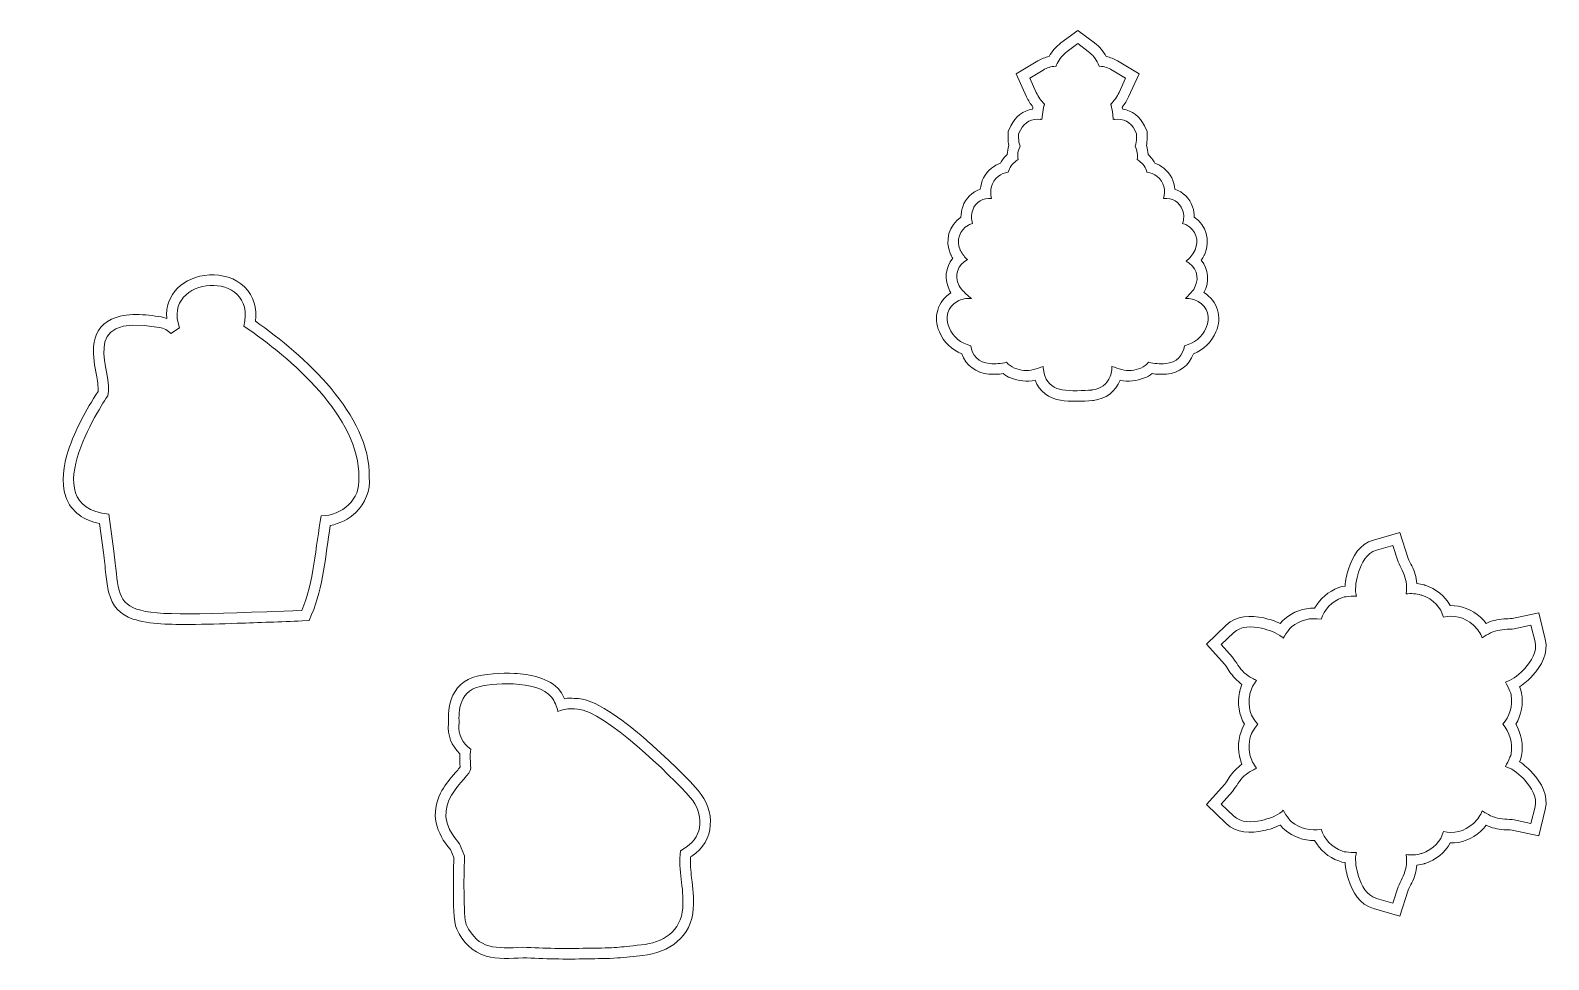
# Model space of a CAD drawing. Header units: millimetres. Extents: x -1956 to 3160, y -604 to 586.
# Drawn here: x 1460.9 to 1892.4, y -78.3 to 185.9 of the extents above; entities that cross this region are included whole.
import ezdxf

# ---------------------------------------------------------------- set-up
doc = ezdxf.new("R2010")
doc.units = ezdxf.units.MM
doc.header["$MEASUREMENT"] = 0
doc.layers.add('Katman 1', color=7, linetype='Continuous')

msp = doc.modelspace()

# ---------------------------------------------------------------- linework, layer by layer
at = {"layer": 'Katman 1', "color": 22, "lineweight": 20}
for points, knots in [([(1770.6289, 86.4741), (1770.6255, 86.4652), (1770.6221, 86.4564), (1770.6187, 86.4476), (1769.4403, 83.1774), (1766.4965, 81.0951), (1763.0947, 80.6652), (1763.0947, 80.6652), (1762.9204, 80.6431), (1762.9204, 80.6431), (1762.9204, 80.6431), (1762.7453, 80.6288), (1762.7453, 80.6288), (1760.1253, 80.4136), (1756.2917, 80.2576), (1753.7246, 80.7087), (1750.4454, 81.2235), (1747.6479, 83.2837), (1746.5078, 86.4476), (1746.5045, 86.4564), (1746.5011, 86.4652), (1746.4977, 86.4741), (1744.1315, 85.8737), (1741.8002, 86.1935), (1739.5285, 87.0832), (1738.753, 87.387), (1738.0418, 87.7896), (1737.4026, 88.2887), (1736.0508, 88.1092), (1734.6808, 88.0686), (1733.32, 88.1632), (1729.7658, 88.4105), (1726.778, 90.6712), (1725.6688, 93.9041), (1722.7668, 95.0549), (1720.4916, 97.1838), (1719.2571, 100.195), (1717.3816, 104.2371), (1718.771, 108.9342), (1722.5608, 111.2613), (1722.5608, 111.2613), (1722.28, 111.7754), (1722.28, 111.7754), (1720.5433, 114.9551), (1720.9837, 118.5402), (1723.0642, 121.0978), (1722.8992, 121.3698), (1722.7441, 121.6498), (1722.5985, 121.938), (1722.5985, 121.938), (1722.512, 122.1093), (1722.512, 122.1093), (1722.512, 122.1093), (1722.4338, 122.2845), (1722.4338, 122.2845), (1720.7374, 126.0892), (1721.979, 130.48), (1725.4005, 132.7351), (1725.385, 133.7384), (1725.5493, 134.7423), (1725.9032, 135.7246), (1726.736, 138.2164), (1728.5993, 139.9354), (1730.895, 140.6832), (1731.0819, 142.9734), (1732.1234, 145.1054), (1734.0415, 146.6599), (1734.8271, 147.3237), (1735.6918, 147.7988), (1736.624, 148.1133), (1737.1036, 149.0409), (1737.7543, 149.8713), (1738.5422, 150.5671), (1738.576, 151.435), (1738.7398, 152.2932), (1739.0309, 153.1141), (1738.8704, 153.8214), (1738.7882, 154.5442), (1738.7864, 155.276), (1738.7864, 155.276), (1738.7819, 157.1121), (1738.7819, 157.1121), (1738.7819, 157.1121), (1739.5785, 158.7664), (1739.5785, 158.7664), (1740.8592, 161.426), (1743.0732, 163.0415), (1745.7381, 163.4835), (1745.7743, 163.6813), (1745.814, 163.8784), (1745.8565, 164.075), (1745.1484, 164.9711), (1744.5383, 165.9382), (1744.0601, 166.9874), (1744.0601, 166.9874), (1741.0886, 173.5079), (1741.0886, 173.5079), (1741.0886, 173.5079), (1747.2438, 177.1768), (1747.2438, 177.1768), (1748.2544, 177.7791), (1749.3142, 178.1804), (1750.4286, 178.4341), (1751.2831, 179.9413), (1752.3915, 181.2341), (1753.7983, 182.2868), (1753.7983, 182.2868), (1758.5914, 185.8734), (1758.5914, 185.8734), (1758.5914, 185.8734), (1763.3844, 182.2869), (1763.3844, 182.2869), (1764.7903, 181.2348), (1765.8804, 179.9394), (1766.7179, 178.4296), (1767.825, 178.1757), (1768.8783, 177.7755), (1769.8828, 177.1768), (1769.8828, 177.1768), (1776.038, 173.5079), (1776.038, 173.5079), (1776.038, 173.5079), (1773.0665, 166.9874), (1773.0665, 166.9874), (1772.5883, 165.9382), (1771.9782, 164.9711), (1771.2701, 164.075), (1771.3126, 163.8784), (1771.3523, 163.6813), (1771.3885, 163.4835), (1774.0534, 163.0415), (1776.2674, 161.426), (1777.5481, 158.7664), (1777.5481, 158.7664), (1778.3447, 157.1121), (1778.3447, 157.1121), (1778.3447, 157.1121), (1778.3402, 155.276), (1778.3402, 155.276), (1778.3384, 154.5442), (1778.2562, 153.8214), (1778.0957, 153.1141), (1778.3868, 152.2932), (1778.5506, 151.435), (1778.5844, 150.5671), (1779.3723, 149.8713), (1780.023, 149.0409), (1780.5026, 148.1133), (1781.4348, 147.7988), (1782.2995, 147.3237), (1783.0851, 146.6599), (1785.0032, 145.1054), (1786.0447, 142.9734), (1786.2316, 140.6832), (1788.5273, 139.9354), (1790.3906, 138.2164), (1791.2234, 135.7247), (1791.5773, 134.7423), (1791.7416, 133.7385), (1791.7261, 132.7351), (1795.1476, 130.4801), (1796.3892, 126.0892), (1794.6928, 122.2845), (1794.6928, 122.2845), (1794.6146, 122.1093), (1794.6146, 122.1093), (1794.6146, 122.1093), (1794.5281, 121.938), (1794.5281, 121.938), (1794.2802, 121.4472), (1794.0065, 120.9837), (1793.7058, 120.5446), (1795.7347, 118.0069), (1796.1699, 114.4711), (1794.4703, 111.3192), (1798.3321, 109.0127), (1799.7607, 104.2708), (1797.8695, 100.195), (1796.635, 97.1838), (1794.3598, 95.0549), (1791.4578, 93.9041), (1790.3486, 90.6712), (1787.3608, 88.4105), (1783.8066, 88.1632), (1782.4458, 88.0686), (1781.0758, 88.1092), (1779.724, 88.2887), (1779.0848, 87.7896), (1778.3736, 87.387), (1777.5981, 87.0832), (1775.3264, 86.1935), (1772.9951, 85.8737), (1770.6289, 86.4741)], [0, 0, 0, 0, 0.015625, 0.015625, 0.015625, 0.03125, 0.03125, 0.03125, 0.046875, 0.046875, 0.046875, 0.0625, 0.0625, 0.0625, 0.078125, 0.078125, 0.078125, 0.09375, 0.09375, 0.09375, 0.109375, 0.109375, 0.109375, 0.125, 0.125, 0.125, 0.140625, 0.140625, 0.140625, 0.15625, 0.15625, 0.15625, 0.171875, 0.171875, 0.171875, 0.1875, 0.1875, 0.1875, 0.203125, 0.203125, 0.203125, 0.21875, 0.21875, 0.21875, 0.234375, 0.234375, 0.234375, 0.25, 0.25, 0.25, 0.265625, 0.265625, 0.265625, 0.28125, 0.28125, 0.28125, 0.296875, 0.296875, 0.296875, 0.3125, 0.3125, 0.3125, 0.328125, 0.328125, 0.328125, 0.34375, 0.34375, 0.34375, 0.359375, 0.359375, 0.359375, 0.375, 0.375, 0.375, 0.390625, 0.390625, 0.390625, 0.40625, 0.40625, 0.40625, 0.421875, 0.421875, 0.421875, 0.4375, 0.4375, 0.4375, 0.453125, 0.453125, 0.453125, 0.46875, 0.46875, 0.46875, 0.484375, 0.484375, 0.484375, 0.5, 0.5, 0.5, 0.515625, 0.515625, 0.515625, 0.53125, 0.53125, 0.53125, 0.546875, 0.546875, 0.546875, 0.5625, 0.5625, 0.5625, 0.578125, 0.578125, 0.578125, 0.59375, 0.59375, 0.59375, 0.609375, 0.609375, 0.609375, 0.625, 0.625, 0.625, 0.640625, 0.640625, 0.640625, 0.65625, 0.65625, 0.65625, 0.671875, 0.671875, 0.671875, 0.6875, 0.6875, 0.6875, 0.703125, 0.703125, 0.703125, 0.71875, 0.71875, 0.71875, 0.734375, 0.734375, 0.734375, 0.75, 0.75, 0.75, 0.765625, 0.765625, 0.765625, 0.78125, 0.78125, 0.78125, 0.796875, 0.796875, 0.796875, 0.8125, 0.8125, 0.8125, 0.828125, 0.828125, 0.828125, 0.84375, 0.84375, 0.84375, 0.859375, 0.859375, 0.859375, 0.875, 0.875, 0.875, 0.890625, 0.890625, 0.890625, 0.90625, 0.90625, 0.90625, 0.921875, 0.921875, 0.921875, 0.9375, 0.9375, 0.9375, 0.953125, 0.953125, 0.953125, 0.96875, 0.96875, 0.96875, 0.984375, 0.984375, 0.984375, 1, 1, 1, 1]), ([(1768.3167, 90.3387), (1768.3231, 90.1663), (1768.3241, 89.9887), (1768.316, 89.8019), (1768.316, 89.8019), (1768.306, 89.5725), (1768.306, 89.5725), (1768.306, 89.5725), (1768.2751, 89.345), (1768.2751, 89.345), (1768.1886, 88.709), (1768.039, 88.0901), (1767.8068, 87.4937), (1767.0228, 85.2811), (1765.0183, 83.9324), (1762.7186, 83.6415), (1762.7186, 83.6415), (1762.6094, 83.6277), (1762.6094, 83.6277), (1762.6094, 83.6277), (1762.4998, 83.6187), (1762.4998, 83.6187), (1760.5307, 83.4572), (1756.332, 83.29), (1754.2165, 83.6683), (1751.9975, 84.0083), (1750.0819, 85.3428), (1749.3198, 87.4937), (1749.0876, 88.0901), (1748.938, 88.709), (1748.8515, 89.345), (1748.8515, 89.345), (1748.8206, 89.5725), (1748.8206, 89.5725), (1748.8206, 89.5725), (1748.8106, 89.8019), (1748.8106, 89.8019), (1748.8025, 89.9887), (1748.8035, 90.1663), (1748.8099, 90.3387), (1747.9038, 90.0153), (1746.9785, 89.729), (1746.0385, 89.4586), (1744.1797, 88.898), (1742.3847, 89.1813), (1740.6226, 89.8766), (1739.695, 90.2348), (1738.9646, 90.7889), (1738.3855, 91.5043), (1736.8015, 91.1573), (1735.1705, 91.0269), (1733.5282, 91.156), (1730.5065, 91.3514), (1728.4353, 93.6134), (1728.2257, 96.2384), (1725.391, 96.9103), (1723.1291, 98.5997), (1722.0066, 101.3979), (1720.7192, 104.0967), (1721.6243, 107.2736), (1724.2924, 108.8008), (1725.5169, 109.5017), (1726.996, 109.7712), (1728.4027, 109.6119), (1727.3591, 110.4199), (1726.3901, 111.3297), (1725.5151, 112.3441), (1725.5151, 112.3441), (1725.1678, 112.7467), (1725.1678, 112.7467), (1725.1678, 112.7467), (1724.9129, 113.2134), (1724.9129, 113.2134), (1723.2483, 116.2614), (1724.6745, 119.3572), (1727.2401, 120.6971), (1726.4814, 121.3904), (1725.819, 122.2161), (1725.2762, 123.2907), (1725.2762, 123.2907), (1725.2224, 123.3972), (1725.2224, 123.3972), (1725.2224, 123.3972), (1725.1738, 123.5062), (1725.1738, 123.5062), (1724.004, 126.1256), (1724.9566, 129.1502), (1727.5093, 130.5012), (1727.9297, 130.7238), (1728.3204, 130.8681), (1728.7246, 130.9724), (1728.3182, 132.1647), (1728.2599, 133.4395), (1728.7376, 134.7407), (1729.5336, 137.1734), (1731.7623, 138.2754), (1734.1162, 138.0832), (1733.4977, 140.3718), (1733.9737, 142.7599), (1735.9547, 144.3488), (1736.8295, 145.0968), (1737.8122, 145.4248), (1738.8454, 145.5478), (1739.1509, 146.8096), (1739.9237, 147.966), (1741.1096, 148.7687), (1741.1096, 148.7687), (1741.6418, 149.1288), (1741.6418, 149.1288), (1741.3872, 150.4408), (1741.5935, 151.7657), (1742.2139, 152.9098), (1741.9388, 153.6579), (1741.7885, 154.4476), (1741.7864, 155.2833), (1741.7864, 155.2833), (1741.7836, 156.4309), (1741.7836, 156.4309), (1741.7836, 156.4309), (1742.2815, 157.4649), (1742.2815, 157.4649), (1743.4667, 159.9263), (1745.627, 160.8066), (1747.9991, 160.5707), (1747.9991, 160.5707), (1748.0957, 160.6152), (1748.0957, 160.6152), (1748.0957, 160.6152), (1748.4336, 160.5684), (1748.4336, 160.5684), (1748.4336, 160.5684), (1748.5494, 161.9242), (1748.5494, 161.9242), (1748.6286, 162.8515), (1748.8397, 163.7196), (1749.0733, 164.6154), (1749.0931, 164.6914), (1749.1172, 164.7783), (1749.1423, 164.8705), (1748.1886, 165.8614), (1747.3657, 166.968), (1746.79, 168.2315), (1746.79, 168.2315), (1744.9328, 172.3068), (1744.9328, 172.3068), (1744.9328, 172.3068), (1748.7798, 174.5998), (1748.7798, 174.5998), (1749.8627, 175.2453), (1751.0126, 175.5602), (1752.2569, 175.7054), (1752.3182, 175.7126), (1752.3819, 175.7188), (1752.447, 175.7245), (1752.5462, 175.9631), (1752.6459, 176.202), (1752.7547, 176.4206), (1753.4419, 177.8019), (1754.3548, 178.9562), (1755.5957, 179.8848), (1755.5957, 179.8848), (1758.5914, 182.1265), (1758.5914, 182.1265), (1758.5914, 182.1265), (1761.587, 179.8849), (1761.587, 179.8849), (1762.8308, 178.9541), (1763.7242, 177.7863), (1764.3939, 176.3951), (1764.494, 176.1871), (1764.5877, 175.9559), (1764.6816, 175.7244), (1764.746, 175.7187), (1764.809, 175.7125), (1764.8697, 175.7054), (1766.114, 175.5602), (1767.2639, 175.2453), (1768.3468, 174.5998), (1768.3468, 174.5998), (1772.1938, 172.3068), (1772.1938, 172.3068), (1772.1938, 172.3068), (1770.3366, 168.2315), (1770.3366, 168.2315), (1769.7609, 166.968), (1768.938, 165.8614), (1767.9843, 164.8705), (1768.0094, 164.7783), (1768.0335, 164.6914), (1768.0533, 164.6154), (1768.2869, 163.7196), (1768.498, 162.8515), (1768.5772, 161.9242), (1768.5772, 161.9242), (1768.693, 160.5684), (1768.693, 160.5684), (1768.693, 160.5684), (1769.0309, 160.6152), (1769.0309, 160.6152), (1769.0309, 160.6152), (1769.1275, 160.5707), (1769.1275, 160.5707), (1771.4996, 160.8066), (1773.6599, 159.9263), (1774.8451, 157.4649), (1774.8451, 157.4649), (1775.343, 156.4309), (1775.343, 156.4309), (1775.343, 156.4309), (1775.3402, 155.2833), (1775.3402, 155.2833), (1775.3381, 154.4476), (1775.1878, 153.6579), (1774.9127, 152.9098), (1775.5331, 151.7657), (1775.7394, 150.4408), (1775.4848, 149.1288), (1775.4848, 149.1288), (1776.017, 148.7687), (1776.017, 148.7687), (1777.2029, 147.966), (1777.9757, 146.8096), (1778.2812, 145.5478), (1779.3144, 145.4248), (1780.2971, 145.0968), (1781.1719, 144.3488), (1783.1529, 142.7599), (1783.6289, 140.3718), (1783.0104, 138.0832), (1785.3643, 138.2754), (1787.593, 137.1734), (1788.389, 134.7407), (1788.8667, 133.4396), (1788.8084, 132.1648), (1788.4021, 130.9725), (1788.8054, 130.8684), (1789.1964, 130.724), (1789.6173, 130.5012), (1792.17, 129.1502), (1793.1226, 126.1256), (1791.9528, 123.5062), (1791.9528, 123.5062), (1791.9042, 123.3972), (1791.9042, 123.3972), (1791.9042, 123.3972), (1791.8504, 123.2907), (1791.8504, 123.2907), (1791.1878, 121.9789), (1790.347, 121.038), (1789.3704, 120.2561), (1792.0087, 118.95), (1793.5033, 115.8071), (1791.8137, 112.7134), (1791.8137, 112.7134), (1791.5589, 112.2468), (1791.5589, 112.2468), (1791.5589, 112.2468), (1791.2116, 111.8442), (1791.2116, 111.8442), (1790.5854, 111.1183), (1789.9467, 110.3621), (1789.2627, 109.6518), (1790.5021, 109.6958), (1791.7652, 109.4127), (1792.8342, 108.8008), (1795.5023, 107.2736), (1796.4074, 104.0967), (1795.12, 101.3979), (1793.9975, 98.5997), (1791.7356, 96.9103), (1788.9009, 96.2384), (1788.6913, 93.6134), (1786.6201, 91.3514), (1783.5984, 91.156), (1781.9561, 91.0269), (1780.3251, 91.1573), (1778.7411, 91.5043), (1778.162, 90.7889), (1777.4316, 90.2348), (1776.504, 89.8766), (1774.7419, 89.1813), (1772.9469, 88.898), (1771.0881, 89.4586), (1770.1481, 89.729), (1769.2228, 90.0153), (1768.3167, 90.3387)], [0, 0, 0, 0, 0.01052632, 0.01052632, 0.01052632, 0.02105263, 0.02105263, 0.02105263, 0.03157895, 0.03157895, 0.03157895, 0.04210526, 0.04210526, 0.04210526, 0.05263158, 0.05263158, 0.05263158, 0.06315789, 0.06315789, 0.06315789, 0.07368421, 0.07368421, 0.07368421, 0.08421053, 0.08421053, 0.08421053, 0.09473684, 0.09473684, 0.09473684, 0.10526316, 0.10526316, 0.10526316, 0.11578947, 0.11578947, 0.11578947, 0.12631579, 0.12631579, 0.12631579, 0.13684211, 0.13684211, 0.13684211, 0.14736842, 0.14736842, 0.14736842, 0.15789474, 0.15789474, 0.15789474, 0.16842105, 0.16842105, 0.16842105, 0.17894737, 0.17894737, 0.17894737, 0.18947368, 0.18947368, 0.18947368, 0.2, 0.2, 0.2, 0.21052632, 0.21052632, 0.21052632, 0.22105263, 0.22105263, 0.22105263, 0.23157895, 0.23157895, 0.23157895, 0.24210526, 0.24210526, 0.24210526, 0.25263158, 0.25263158, 0.25263158, 0.26315789, 0.26315789, 0.26315789, 0.27368421, 0.27368421, 0.27368421, 0.28421053, 0.28421053, 0.28421053, 0.29473684, 0.29473684, 0.29473684, 0.30526316, 0.30526316, 0.30526316, 0.31578947, 0.31578947, 0.31578947, 0.32631579, 0.32631579, 0.32631579, 0.33684211, 0.33684211, 0.33684211, 0.34736842, 0.34736842, 0.34736842, 0.35789474, 0.35789474, 0.35789474, 0.36842105, 0.36842105, 0.36842105, 0.37894737, 0.37894737, 0.37894737, 0.38947368, 0.38947368, 0.38947368, 0.4, 0.4, 0.4, 0.41052632, 0.41052632, 0.41052632, 0.42105263, 0.42105263, 0.42105263, 0.43157895, 0.43157895, 0.43157895, 0.44210526, 0.44210526, 0.44210526, 0.45263158, 0.45263158, 0.45263158, 0.46315789, 0.46315789, 0.46315789, 0.47368421, 0.47368421, 0.47368421, 0.48421053, 0.48421053, 0.48421053, 0.49473684, 0.49473684, 0.49473684, 0.50526316, 0.50526316, 0.50526316, 0.51578947, 0.51578947, 0.51578947, 0.52631579, 0.52631579, 0.52631579, 0.53684211, 0.53684211, 0.53684211, 0.54736842, 0.54736842, 0.54736842, 0.55789474, 0.55789474, 0.55789474, 0.56842105, 0.56842105, 0.56842105, 0.57894737, 0.57894737, 0.57894737, 0.58947368, 0.58947368, 0.58947368, 0.6, 0.6, 0.6, 0.61052632, 0.61052632, 0.61052632, 0.62105263, 0.62105263, 0.62105263, 0.63157895, 0.63157895, 0.63157895, 0.64210526, 0.64210526, 0.64210526, 0.65263158, 0.65263158, 0.65263158, 0.66315789, 0.66315789, 0.66315789, 0.67368421, 0.67368421, 0.67368421, 0.68421053, 0.68421053, 0.68421053, 0.69473684, 0.69473684, 0.69473684, 0.70526316, 0.70526316, 0.70526316, 0.71578947, 0.71578947, 0.71578947, 0.72631579, 0.72631579, 0.72631579, 0.73684211, 0.73684211, 0.73684211, 0.74736842, 0.74736842, 0.74736842, 0.75789474, 0.75789474, 0.75789474, 0.76842105, 0.76842105, 0.76842105, 0.77894737, 0.77894737, 0.77894737, 0.78947368, 0.78947368, 0.78947368, 0.8, 0.8, 0.8, 0.81052632, 0.81052632, 0.81052632, 0.82105263, 0.82105263, 0.82105263, 0.83157895, 0.83157895, 0.83157895, 0.84210526, 0.84210526, 0.84210526, 0.85263158, 0.85263158, 0.85263158, 0.86315789, 0.86315789, 0.86315789, 0.87368421, 0.87368421, 0.87368421, 0.88421053, 0.88421053, 0.88421053, 0.89473684, 0.89473684, 0.89473684, 0.90526316, 0.90526316, 0.90526316, 0.91578947, 0.91578947, 0.91578947, 0.92631579, 0.92631579, 0.92631579, 0.93684211, 0.93684211, 0.93684211, 0.94736842, 0.94736842, 0.94736842, 0.95789474, 0.95789474, 0.95789474, 0.96842105, 0.96842105, 0.96842105, 0.97894737, 0.97894737, 0.97894737, 0.98947368, 0.98947368, 0.98947368, 1, 1, 1, 1]), ([(1554.2385, 58.7615), (1554.8287, 52.5226), (1549.4663, 47.9789), (1543.5695, 47.8471), (1542.0085, 39.3027), (1541.3764, 28.7469), (1538.0838, 20.9941), (1481.2668, 18.8411), (1487.3083, 18.54), (1484.6249, 37.8526), (1484.6249, 37.8526), (1483.1848, 48.3592), (1483.1848, 48.3592), (1460.8945, 50.3894), (1482.853, 81.8422), (1482.9098, 82.0178), (1484.9872, 88.4373), (1473.0749, 105.6014), (1497.5394, 101.4387), (1498.8625, 101.2136), (1499.9931, 100.5814), (1500.8349, 99.6717), (1500.8349, 99.6717), (1503.3148, 101.3353), (1503.3148, 101.3353), (1497.7969, 116.1702), (1525.761, 118.3653), (1521.5379, 101.8312), (1534.9189, 92.7626), (1554.6616, 75.7706), (1554.2385, 58.7615)], [0, 0, 0, 0, 0.1, 0.1, 0.1, 0.2, 0.2, 0.2, 0.3, 0.3, 0.3, 0.4, 0.4, 0.4, 0.5, 0.5, 0.5, 0.6, 0.6, 0.6, 0.7, 0.7, 0.7, 0.8, 0.8, 0.8, 0.9, 0.9, 0.9, 1, 1, 1, 1]), ([(1557.2413, 58.86), (1557.5467, 55.0596), (1556.1572, 51.4949), (1553.419, 48.8546), (1551.4189, 46.926), (1548.8588, 45.6469), (1546.1451, 45.1187), (1544.7889, 36.7313), (1544.1267, 27.5483), (1540.8451, 19.8214), (1540.8451, 19.8214), (1540.1006, 18.0684), (1540.1006, 18.0684), (1540.1006, 18.0684), (1538.1974, 17.9963), (1538.1974, 17.9963), (1532.0263, 17.7624), (1525.855, 17.5163), (1519.683, 17.3097), (1515.1746, 17.1588), (1510.6564, 17.0213), (1506.1454, 17.0034), (1501.3727, 16.9845), (1494.5878, 16.9574), (1490.0528, 18.5393), (1486.3022, 19.8476), (1484.2011, 22.2051), (1483.2034, 26.0041), (1482.7638, 27.6779), (1482.5567, 29.4503), (1482.3694, 31.1686), (1482.141, 33.2643), (1481.9391, 35.3555), (1481.6527, 37.4452), (1481.6527, 37.4452), (1480.5187, 45.7184), (1480.5187, 45.7184), (1476.2322, 46.5909), (1472.5408, 48.8229), (1470.9614, 53.2764), (1469.489, 57.4281), (1470.3616, 62.2856), (1471.6689, 66.3669), (1473.6078, 72.4198), (1476.7223, 77.9028), (1480.1222, 83.2256), (1480.3204, 84.4282), (1479.8642, 86.7914), (1479.6796, 87.8122), (1479.2008, 90.4606), (1478.6372, 93.2201), (1478.8377, 95.9188), (1479.0973, 99.4142), (1480.6863, 102.2217), (1483.9329, 103.7707), (1487.9972, 105.7098), (1493.7524, 105.1262), (1498.0426, 104.3962), (1498.5961, 104.302), (1499.1349, 104.1582), (1499.6531, 103.9669), (1499.0634, 110.8068), (1504.3661, 115.9104), (1511.7663, 116.3415), (1515.3677, 116.5514), (1519.1557, 115.5247), (1521.7874, 112.9662), (1524.5229, 110.3068), (1525.3008, 106.7682), (1524.8485, 103.1944), (1538.7231, 93.4989), (1557.5567, 76.563), (1557.2413, 58.86)], [0, 0, 0, 0, 0.04166667, 0.04166667, 0.04166667, 0.08333333, 0.08333333, 0.08333333, 0.125, 0.125, 0.125, 0.16666667, 0.16666667, 0.16666667, 0.20833333, 0.20833333, 0.20833333, 0.25, 0.25, 0.25, 0.29166667, 0.29166667, 0.29166667, 0.33333333, 0.33333333, 0.33333333, 0.375, 0.375, 0.375, 0.41666667, 0.41666667, 0.41666667, 0.45833333, 0.45833333, 0.45833333, 0.5, 0.5, 0.5, 0.54166667, 0.54166667, 0.54166667, 0.58333333, 0.58333333, 0.58333333, 0.625, 0.625, 0.625, 0.66666667, 0.66666667, 0.66666667, 0.70833333, 0.70833333, 0.70833333, 0.75, 0.75, 0.75, 0.79166667, 0.79166667, 0.79166667, 0.83333333, 0.83333333, 0.83333333, 0.875, 0.875, 0.875, 0.91666667, 0.91666667, 0.91666667, 0.95833333, 0.95833333, 0.95833333, 1, 1, 1, 1]), ([(1854.9955, 28.6565), (1855.6888, 28.5707), (1856.379, 28.426), (1857.0689, 28.2181), (1857.0689, 28.2181), (1857.1918, 28.1811), (1857.1918, 28.1811), (1857.1918, 28.1811), (1857.3136, 28.14), (1857.3136, 28.14), (1860.3891, 27.1026), (1862.9744, 25.1062), (1864.4666, 22.3377), (1867.6041, 22.423), (1870.6358, 21.1863), (1873.0556, 19.0507), (1873.0556, 19.0507), (1873.1503, 18.9672), (1873.1503, 18.9672), (1873.1503, 18.9672), (1873.2422, 18.8808), (1873.2422, 18.8808), (1873.7672, 18.3875), (1874.2372, 17.8634), (1874.6576, 17.3076), (1876.2361, 18.0405), (1877.9188, 18.4164), (1879.7058, 18.5659), (1880.406, 18.6244), (1881.3957, 18.5765), (1882.0496, 18.7156), (1882.0496, 18.7156), (1889.6541, 20.333), (1889.6541, 20.333), (1889.6541, 20.333), (1891.4881, 12.7778), (1891.4881, 12.7778), (1892.4409, 8.853), (1890.4721, 5.286), (1887.8948, 2.4823), (1886.8343, 1.3286), (1885.57, 0.1571), (1884.1862, -0.7618), (1884.1988, -0.7914), (1884.2113, -0.821), (1884.2237, -0.8506), (1884.2237, -0.8506), (1884.5618, -1.6556), (1884.5618, -1.6556), (1884.5618, -1.6556), (1884.7182, -2.5146), (1884.7182, -2.5146), (1885.2827, -5.6134), (1884.6803, -8.7386), (1883.1201, -11.3966), (1884.6803, -14.0546), (1885.2827, -17.1798), (1884.7182, -20.2786), (1884.7182, -20.2786), (1884.5618, -21.1376), (1884.5618, -21.1376), (1884.5618, -21.1376), (1884.2237, -21.9426), (1884.2237, -21.9426), (1884.2113, -21.9722), (1884.1988, -22.0018), (1884.1862, -22.0314), (1885.57, -22.9503), (1886.8343, -24.1218), (1887.8948, -25.2755), (1890.4721, -28.0792), (1892.4409, -31.6462), (1891.4881, -35.571), (1891.4881, -35.571), (1889.6541, -43.1262), (1889.6541, -43.1262), (1889.6541, -43.1262), (1882.0496, -41.5088), (1882.0496, -41.5088), (1881.3957, -41.3697), (1880.406, -41.4176), (1879.7058, -41.3591), (1877.9188, -41.2096), (1876.2361, -40.8337), (1874.6576, -40.1008), (1874.2372, -40.6566), (1873.7672, -41.1807), (1873.2422, -41.674), (1873.2422, -41.674), (1873.1503, -41.7604), (1873.1503, -41.7604), (1873.1503, -41.7604), (1873.0556, -41.8439), (1873.0556, -41.8439), (1870.6358, -43.9795), (1867.6041, -45.2162), (1864.4666, -45.1309), (1862.9744, -47.8994), (1860.3891, -49.8958), (1857.3136, -50.9332), (1857.3136, -50.9332), (1857.1918, -50.9743), (1857.1918, -50.9743), (1857.1918, -50.9743), (1857.0689, -51.0113), (1857.0689, -51.0113), (1856.379, -51.2192), (1855.6888, -51.3639), (1854.9955, -51.4497), (1854.8382, -53.183), (1854.3228, -54.8428), (1853.5651, -56.4514), (1853.2657, -57.0872), (1852.7294, -57.9202), (1852.5229, -58.5561), (1852.5229, -58.5561), (1850.1214, -65.95), (1850.1214, -65.95), (1850.1214, -65.95), (1842.6618, -63.7611), (1842.6618, -63.7611), (1838.7351, -62.6089), (1836.6937, -59.1749), (1835.5419, -55.5015), (1835.0731, -54.0063), (1834.6909, -52.3256), (1834.587, -50.6677), (1834.555, -50.6638), (1834.5229, -50.6598), (1834.4909, -50.6557), (1834.4909, -50.6557), (1833.625, -50.546), (1833.625, -50.546), (1833.625, -50.546), (1832.803, -50.2521), (1832.803, -50.2521), (1829.8367, -49.1915), (1827.4312, -47.1068), (1825.9094, -44.4262), (1822.8286, -44.4467), (1819.8161, -43.4045), (1817.4189, -41.3702), (1817.4189, -41.3702), (1816.753, -40.8051), (1816.753, -40.8051), (1816.753, -40.8051), (1816.2248, -40.1097), (1816.2248, -40.1097), (1816.2054, -40.0841), (1816.186, -40.0585), (1816.1667, -40.0328), (1814.679, -40.7718), (1813.0324, -41.2809), (1811.503, -41.6225), (1807.7459, -42.4618), (1803.7511, -42.411), (1800.79, -39.5865), (1800.79, -39.5865), (1795.1644, -34.2206), (1795.1644, -34.2206), (1795.1644, -34.2206), (1800.3671, -28.4438), (1800.3671, -28.4438), (1800.8145, -27.947), (1801.2678, -27.0661), (1801.6687, -26.4889), (1802.6917, -25.0158), (1803.8587, -23.7465), (1805.283, -22.7458), (1805.012, -22.1043), (1804.7932, -21.4359), (1804.6282, -20.7353), (1804.6282, -20.7353), (1804.599, -20.6112), (1804.599, -20.6112), (1804.599, -20.6112), (1804.5738, -20.4861), (1804.5738, -20.4861), (1803.9322, -17.3069), (1804.365, -14.0726), (1806.0123, -11.3966), (1804.365, -8.7206), (1803.9322, -5.4863), (1804.5738, -2.3071), (1804.5738, -2.3071), (1804.599, -2.182), (1804.599, -2.182), (1804.599, -2.182), (1804.6282, -2.0579), (1804.6282, -2.0579), (1804.7932, -1.3573), (1805.012, -0.6889), (1805.283, -0.0474), (1803.8587, 0.9533), (1802.6917, 2.2226), (1801.6687, 3.6957), (1801.2678, 4.2729), (1800.8145, 5.1538), (1800.3671, 5.6506), (1800.3671, 5.6506), (1795.1644, 11.4274), (1795.1644, 11.4274), (1795.1644, 11.4274), (1800.79, 16.7933), (1800.79, 16.7933), (1803.7511, 19.6178), (1807.7459, 19.6686), (1811.503, 18.8293), (1813.0324, 18.4877), (1814.679, 17.9786), (1816.1667, 17.2396), (1816.186, 17.2653), (1816.2054, 17.2909), (1816.2248, 17.3165), (1816.2248, 17.3165), (1816.753, 18.0119), (1816.753, 18.0119), (1816.753, 18.0119), (1817.4189, 18.577), (1817.4189, 18.577), (1819.8161, 20.6113), (1822.8286, 21.6535), (1825.9094, 21.633), (1827.4312, 24.3136), (1829.8367, 26.3983), (1832.803, 27.4589), (1832.803, 27.4589), (1833.625, 27.7528), (1833.625, 27.7528), (1833.625, 27.7528), (1834.4909, 27.8625), (1834.4909, 27.8625), (1834.5229, 27.8666), (1834.555, 27.8706), (1834.587, 27.8745), (1834.6909, 29.5324), (1835.0731, 31.2131), (1835.5419, 32.7083), (1836.6937, 36.3817), (1838.7351, 39.8157), (1842.6618, 40.9679), (1842.6618, 40.9679), (1850.1214, 43.1568), (1850.1214, 43.1568), (1850.1214, 43.1568), (1852.5229, 35.7629), (1852.5229, 35.7629), (1852.7294, 35.127), (1853.2657, 34.294), (1853.5651, 33.6582), (1854.3228, 32.0496), (1854.8382, 30.3898), (1854.9955, 28.6565)], [0, 0, 0, 0, 0.01190476, 0.01190476, 0.01190476, 0.02380952, 0.02380952, 0.02380952, 0.03571429, 0.03571429, 0.03571429, 0.04761905, 0.04761905, 0.04761905, 0.05952381, 0.05952381, 0.05952381, 0.07142857, 0.07142857, 0.07142857, 0.08333333, 0.08333333, 0.08333333, 0.0952381, 0.0952381, 0.0952381, 0.10714286, 0.10714286, 0.10714286, 0.11904762, 0.11904762, 0.11904762, 0.13095238, 0.13095238, 0.13095238, 0.14285714, 0.14285714, 0.14285714, 0.1547619, 0.1547619, 0.1547619, 0.16666667, 0.16666667, 0.16666667, 0.17857143, 0.17857143, 0.17857143, 0.19047619, 0.19047619, 0.19047619, 0.20238095, 0.20238095, 0.20238095, 0.21428571, 0.21428571, 0.21428571, 0.22619048, 0.22619048, 0.22619048, 0.23809524, 0.23809524, 0.23809524, 0.25, 0.25, 0.25, 0.26190476, 0.26190476, 0.26190476, 0.27380952, 0.27380952, 0.27380952, 0.28571429, 0.28571429, 0.28571429, 0.29761905, 0.29761905, 0.29761905, 0.30952381, 0.30952381, 0.30952381, 0.32142857, 0.32142857, 0.32142857, 0.33333333, 0.33333333, 0.33333333, 0.3452381, 0.3452381, 0.3452381, 0.35714286, 0.35714286, 0.35714286, 0.36904762, 0.36904762, 0.36904762, 0.38095238, 0.38095238, 0.38095238, 0.39285714, 0.39285714, 0.39285714, 0.4047619, 0.4047619, 0.4047619, 0.41666667, 0.41666667, 0.41666667, 0.42857143, 0.42857143, 0.42857143, 0.44047619, 0.44047619, 0.44047619, 0.45238095, 0.45238095, 0.45238095, 0.46428571, 0.46428571, 0.46428571, 0.47619048, 0.47619048, 0.47619048, 0.48809524, 0.48809524, 0.48809524, 0.5, 0.5, 0.5, 0.51190476, 0.51190476, 0.51190476, 0.52380952, 0.52380952, 0.52380952, 0.53571429, 0.53571429, 0.53571429, 0.54761905, 0.54761905, 0.54761905, 0.55952381, 0.55952381, 0.55952381, 0.57142857, 0.57142857, 0.57142857, 0.58333333, 0.58333333, 0.58333333, 0.5952381, 0.5952381, 0.5952381, 0.60714286, 0.60714286, 0.60714286, 0.61904762, 0.61904762, 0.61904762, 0.63095238, 0.63095238, 0.63095238, 0.64285714, 0.64285714, 0.64285714, 0.6547619, 0.6547619, 0.6547619, 0.66666667, 0.66666667, 0.66666667, 0.67857143, 0.67857143, 0.67857143, 0.69047619, 0.69047619, 0.69047619, 0.70238095, 0.70238095, 0.70238095, 0.71428571, 0.71428571, 0.71428571, 0.72619048, 0.72619048, 0.72619048, 0.73809524, 0.73809524, 0.73809524, 0.75, 0.75, 0.75, 0.76190476, 0.76190476, 0.76190476, 0.77380952, 0.77380952, 0.77380952, 0.78571429, 0.78571429, 0.78571429, 0.79761905, 0.79761905, 0.79761905, 0.80952381, 0.80952381, 0.80952381, 0.82142857, 0.82142857, 0.82142857, 0.83333333, 0.83333333, 0.83333333, 0.8452381, 0.8452381, 0.8452381, 0.85714286, 0.85714286, 0.85714286, 0.86904762, 0.86904762, 0.86904762, 0.88095238, 0.88095238, 0.88095238, 0.89285714, 0.89285714, 0.89285714, 0.9047619, 0.9047619, 0.9047619, 0.91666667, 0.91666667, 0.91666667, 0.92857143, 0.92857143, 0.92857143, 0.94047619, 0.94047619, 0.94047619, 0.95238095, 0.95238095, 0.95238095, 0.96428571, 0.96428571, 0.96428571, 0.97619048, 0.97619048, 0.97619048, 0.98809524, 0.98809524, 0.98809524, 1, 1, 1, 1]), ([(1879.4498, -11.3966), (1881.3195, -13.5837), (1882.3419, -16.5826), (1881.7668, -19.741), (1881.7668, -19.741), (1881.669, -20.2779), (1881.669, -20.2779), (1881.669, -20.2779), (1881.4577, -20.7811), (1881.4577, -20.7811), (1881.0784, -21.6844), (1880.6435, -22.5646), (1880.1479, -23.4091), (1880.1479, -23.4091), (1880.3603, -23.4609), (1880.3603, -23.4609), (1880.3603, -23.4609), (1880.5703, -23.5323), (1880.5703, -23.5323), (1882.4555, -24.1736), (1884.3465, -25.8485), (1885.6862, -27.3058), (1887.5483, -29.3315), (1889.2758, -31.9674), (1888.5728, -34.8633), (1888.5728, -34.8633), (1887.4265, -39.5853), (1887.4265, -39.5853), (1887.4265, -39.5853), (1882.6737, -38.5744), (1882.6737, -38.5744), (1881.8854, -38.4067), (1880.7822, -38.4386), (1879.9558, -38.3695), (1878.0379, -38.2091), (1876.2946, -37.7534), (1874.7004, -36.6968), (1874.2594, -36.4643), (1873.8964, -36.2149), (1873.5834, -35.9455), (1873.0461, -37.2575), (1872.3085, -38.4344), (1871.188, -39.4876), (1871.188, -39.4876), (1871.1301, -39.542), (1871.1301, -39.542), (1871.1301, -39.542), (1871.0705, -39.5946), (1871.0705, -39.5946), (1868.4031, -41.9464), (1865.3015, -42.5948), (1862.5571, -41.8311), (1861.8492, -44.5908), (1859.7351, -46.9533), (1856.3547, -48.0906), (1856.3547, -48.0906), (1856.2794, -48.116), (1856.2794, -48.116), (1856.2794, -48.116), (1856.2034, -48.1389), (1856.2034, -48.1389), (1854.7354, -48.5815), (1853.3441, -48.6316), (1851.9379, -48.4414), (1852.0151, -48.8492), (1852.0497, -49.2905), (1852.03, -49.7914), (1852.142, -51.6822), (1851.6608, -53.4541), (1850.8511, -55.1731), (1850.4978, -55.9233), (1849.9186, -56.8628), (1849.6696, -57.6294), (1849.6696, -57.6294), (1848.1687, -62.2505), (1848.1687, -62.2505), (1848.1687, -62.2505), (1843.5065, -60.8825), (1843.5065, -60.8825), (1840.6303, -60.0386), (1839.231, -57.2397), (1838.4045, -54.6039), (1837.8123, -52.7151), (1837.3074, -50.2401), (1837.6945, -48.2868), (1837.6945, -48.2868), (1837.7376, -48.0692), (1837.7376, -48.0692), (1837.7376, -48.0692), (1837.799, -47.8592), (1837.799, -47.8592), (1836.8197, -47.8661), (1835.8396, -47.8026), (1834.8681, -47.6795), (1834.8681, -47.6795), (1834.3268, -47.6109), (1834.3268, -47.6109), (1834.3268, -47.6109), (1833.813, -47.4272), (1833.813, -47.4272), (1830.7901, -46.3461), (1828.7042, -43.9611), (1827.745, -41.2484), (1824.916, -41.7741), (1821.8076, -41.1601), (1819.36, -39.0828), (1819.36, -39.0828), (1818.9439, -38.7297), (1818.9439, -38.7297), (1818.9439, -38.7297), (1818.6138, -38.2951), (1818.6138, -38.2951), (1818.0212, -37.515), (1817.4763, -36.6982), (1816.9928, -35.8468), (1816.9928, -35.8468), (1816.8417, -36.0048), (1816.8417, -36.0048), (1816.8417, -36.0048), (1816.6748, -36.151), (1816.6748, -36.151), (1815.1768, -37.463), (1812.7809, -38.2632), (1810.849, -38.6947), (1808.1531, -39.2969), (1805.0295, -39.4844), (1802.8606, -37.4157), (1802.8606, -37.4157), (1799.3446, -34.062), (1799.3446, -34.062), (1799.3446, -34.062), (1802.5963, -30.4515), (1802.5963, -30.4515), (1803.1357, -29.8526), (1803.6597, -28.8813), (1804.1327, -28.2002), (1805.2306, -26.6194), (1806.4969, -25.3375), (1808.2091, -24.4852), (1808.6309, -24.2195), (1809.0284, -24.0299), (1809.4182, -23.8935), (1808.5506, -22.7721), (1807.9001, -21.5449), (1807.5484, -20.0478), (1807.5484, -20.0478), (1807.5302, -19.9705), (1807.5302, -19.9705), (1807.5302, -19.9705), (1807.5145, -19.8927), (1807.5145, -19.8927), (1806.809, -16.3948), (1807.7948, -13.3874), (1809.8247, -11.3966), (1807.7948, -9.4058), (1806.809, -6.3984), (1807.5145, -2.9005), (1807.5145, -2.9005), (1807.5302, -2.8227), (1807.5302, -2.8227), (1807.5302, -2.8227), (1807.5484, -2.7454), (1807.5484, -2.7454), (1807.9001, -1.2483), (1808.5506, -0.0211), (1809.4182, 1.1003), (1809.0284, 1.2367), (1808.6309, 1.4263), (1808.2091, 1.692), (1806.4969, 2.5443), (1805.2306, 3.8262), (1804.1327, 5.407), (1803.6597, 6.0881), (1803.1357, 7.0594), (1802.5963, 7.6583), (1802.5963, 7.6583), (1799.3446, 11.2688), (1799.3446, 11.2688), (1799.3446, 11.2688), (1802.8606, 14.6225), (1802.8606, 14.6225), (1805.0295, 16.6912), (1808.1531, 16.5037), (1810.849, 15.9015), (1812.7809, 15.47), (1815.1768, 14.6698), (1816.6748, 13.3578), (1816.6748, 13.3578), (1816.8417, 13.2116), (1816.8417, 13.2116), (1816.8417, 13.2116), (1816.9928, 13.0536), (1816.9928, 13.0536), (1817.4763, 13.905), (1818.0212, 14.7218), (1818.6138, 15.5019), (1818.6138, 15.5019), (1818.9439, 15.9365), (1818.9439, 15.9365), (1818.9439, 15.9365), (1819.36, 16.2896), (1819.36, 16.2896), (1821.8076, 18.3669), (1824.916, 18.9809), (1827.745, 18.4552), (1828.7042, 21.1679), (1830.7901, 23.5529), (1833.813, 24.634), (1833.813, 24.634), (1834.3268, 24.8177), (1834.3268, 24.8177), (1834.3268, 24.8177), (1834.8681, 24.8863), (1834.8681, 24.8863), (1835.8396, 25.0094), (1836.8197, 25.0729), (1837.799, 25.066), (1837.799, 25.066), (1837.7376, 25.276), (1837.7376, 25.276), (1837.7376, 25.276), (1837.6945, 25.4936), (1837.6945, 25.4936), (1837.3074, 27.4469), (1837.8123, 29.9219), (1838.4045, 31.8107), (1839.231, 34.4465), (1840.6303, 37.2454), (1843.5065, 38.0893), (1843.5065, 38.0893), (1848.1687, 39.4573), (1848.1687, 39.4573), (1848.1687, 39.4573), (1849.6696, 34.8362), (1849.6696, 34.8362), (1849.9186, 34.0696), (1850.4978, 33.1301), (1850.8511, 32.3799), (1851.6608, 30.6609), (1852.142, 28.889), (1852.03, 26.9982), (1852.0497, 26.4973), (1852.0151, 26.056), (1851.9379, 25.6482), (1853.3441, 25.8384), (1854.7354, 25.7883), (1856.2034, 25.3457), (1856.2034, 25.3457), (1856.2794, 25.3228), (1856.2794, 25.3228), (1856.2794, 25.3228), (1856.3547, 25.2974), (1856.3547, 25.2974), (1859.7351, 24.1601), (1861.8492, 21.7976), (1862.5571, 19.0379), (1865.3015, 19.8016), (1868.4031, 19.1532), (1871.0705, 16.8014), (1871.0705, 16.8014), (1871.1301, 16.7488), (1871.1301, 16.7488), (1871.1301, 16.7488), (1871.188, 16.6944), (1871.188, 16.6944), (1872.3085, 15.6412), (1873.0461, 14.4643), (1873.5834, 13.1523), (1873.8964, 13.4217), (1874.2594, 13.6711), (1874.7004, 13.9036), (1876.2946, 14.9602), (1878.0379, 15.4159), (1879.9558, 15.5763), (1880.7822, 15.6454), (1881.8854, 15.6135), (1882.6737, 15.7812), (1882.6737, 15.7812), (1887.4265, 16.7921), (1887.4265, 16.7921), (1887.4265, 16.7921), (1888.5728, 12.0701), (1888.5728, 12.0701), (1889.2758, 9.1742), (1887.5483, 6.5383), (1885.6862, 4.5126), (1884.3465, 3.0553), (1882.4555, 1.3804), (1880.5703, 0.7391), (1880.5703, 0.7391), (1880.3603, 0.6677), (1880.3603, 0.6677), (1880.3603, 0.6677), (1880.1479, 0.6159), (1880.1479, 0.6159), (1880.6435, -0.2286), (1881.0784, -1.1088), (1881.4577, -2.0121), (1881.4577, -2.0121), (1881.669, -2.5153), (1881.669, -2.5153), (1881.669, -2.5153), (1881.7668, -3.0522), (1881.7668, -3.0522), (1882.3419, -6.2106), (1881.3195, -9.2095), (1879.4498, -11.3966)], [0, 0, 0, 0, 0.00980392, 0.00980392, 0.00980392, 0.01960784, 0.01960784, 0.01960784, 0.02941176, 0.02941176, 0.02941176, 0.03921569, 0.03921569, 0.03921569, 0.04901961, 0.04901961, 0.04901961, 0.05882353, 0.05882353, 0.05882353, 0.06862745, 0.06862745, 0.06862745, 0.07843137, 0.07843137, 0.07843137, 0.08823529, 0.08823529, 0.08823529, 0.09803922, 0.09803922, 0.09803922, 0.10784314, 0.10784314, 0.10784314, 0.11764706, 0.11764706, 0.11764706, 0.12745098, 0.12745098, 0.12745098, 0.1372549, 0.1372549, 0.1372549, 0.14705882, 0.14705882, 0.14705882, 0.15686275, 0.15686275, 0.15686275, 0.16666667, 0.16666667, 0.16666667, 0.17647059, 0.17647059, 0.17647059, 0.18627451, 0.18627451, 0.18627451, 0.19607843, 0.19607843, 0.19607843, 0.20588235, 0.20588235, 0.20588235, 0.21568627, 0.21568627, 0.21568627, 0.2254902, 0.2254902, 0.2254902, 0.23529412, 0.23529412, 0.23529412, 0.24509804, 0.24509804, 0.24509804, 0.25490196, 0.25490196, 0.25490196, 0.26470588, 0.26470588, 0.26470588, 0.2745098, 0.2745098, 0.2745098, 0.28431373, 0.28431373, 0.28431373, 0.29411765, 0.29411765, 0.29411765, 0.30392157, 0.30392157, 0.30392157, 0.31372549, 0.31372549, 0.31372549, 0.32352941, 0.32352941, 0.32352941, 0.33333333, 0.33333333, 0.33333333, 0.34313725, 0.34313725, 0.34313725, 0.35294118, 0.35294118, 0.35294118, 0.3627451, 0.3627451, 0.3627451, 0.37254902, 0.37254902, 0.37254902, 0.38235294, 0.38235294, 0.38235294, 0.39215686, 0.39215686, 0.39215686, 0.40196078, 0.40196078, 0.40196078, 0.41176471, 0.41176471, 0.41176471, 0.42156863, 0.42156863, 0.42156863, 0.43137255, 0.43137255, 0.43137255, 0.44117647, 0.44117647, 0.44117647, 0.45098039, 0.45098039, 0.45098039, 0.46078431, 0.46078431, 0.46078431, 0.47058824, 0.47058824, 0.47058824, 0.48039216, 0.48039216, 0.48039216, 0.49019608, 0.49019608, 0.49019608, 0.5, 0.5, 0.5, 0.50980392, 0.50980392, 0.50980392, 0.51960784, 0.51960784, 0.51960784, 0.52941176, 0.52941176, 0.52941176, 0.53921569, 0.53921569, 0.53921569, 0.54901961, 0.54901961, 0.54901961, 0.55882353, 0.55882353, 0.55882353, 0.56862745, 0.56862745, 0.56862745, 0.57843137, 0.57843137, 0.57843137, 0.58823529, 0.58823529, 0.58823529, 0.59803922, 0.59803922, 0.59803922, 0.60784314, 0.60784314, 0.60784314, 0.61764706, 0.61764706, 0.61764706, 0.62745098, 0.62745098, 0.62745098, 0.6372549, 0.6372549, 0.6372549, 0.64705882, 0.64705882, 0.64705882, 0.65686275, 0.65686275, 0.65686275, 0.66666667, 0.66666667, 0.66666667, 0.67647059, 0.67647059, 0.67647059, 0.68627451, 0.68627451, 0.68627451, 0.69607843, 0.69607843, 0.69607843, 0.70588235, 0.70588235, 0.70588235, 0.71568627, 0.71568627, 0.71568627, 0.7254902, 0.7254902, 0.7254902, 0.73529412, 0.73529412, 0.73529412, 0.74509804, 0.74509804, 0.74509804, 0.75490196, 0.75490196, 0.75490196, 0.76470588, 0.76470588, 0.76470588, 0.7745098, 0.7745098, 0.7745098, 0.78431373, 0.78431373, 0.78431373, 0.79411765, 0.79411765, 0.79411765, 0.80392157, 0.80392157, 0.80392157, 0.81372549, 0.81372549, 0.81372549, 0.82352941, 0.82352941, 0.82352941, 0.83333333, 0.83333333, 0.83333333, 0.84313725, 0.84313725, 0.84313725, 0.85294118, 0.85294118, 0.85294118, 0.8627451, 0.8627451, 0.8627451, 0.87254902, 0.87254902, 0.87254902, 0.88235294, 0.88235294, 0.88235294, 0.89215686, 0.89215686, 0.89215686, 0.90196078, 0.90196078, 0.90196078, 0.91176471, 0.91176471, 0.91176471, 0.92156863, 0.92156863, 0.92156863, 0.93137255, 0.93137255, 0.93137255, 0.94117647, 0.94117647, 0.94117647, 0.95098039, 0.95098039, 0.95098039, 0.96078431, 0.96078431, 0.96078431, 0.97058824, 0.97058824, 0.97058824, 0.98039216, 0.98039216, 0.98039216, 0.99019608, 0.99019608, 0.99019608, 1, 1, 1, 1]), ([(1584.3309, -48.7413), (1584.3309, -48.7413), (1582.8831, -45.3886), (1582.8831, -45.3886), (1572.6022, -34.0637), (1585.9467, -27.0141), (1586.0742, -23.8871), (1586.0008, -21.9985), (1585.7608, -20.4334), (1586.0724, -18.487), (1583.8702, -16.8871), (1582.3699, -14.2687), (1582.7195, -11.5445), (1582.8928, -10.194), (1581.6918, -3.0522), (1587.5922, -0.958), (1591.494, 0.4269), (1604.9863, 1.329), (1609.0383, -3.6821), (1609.9087, -4.8905), (1610.5091, -6.2726), (1610.8192, -7.7173), (1613.9043, -6.796), (1613.4944, -6.8677), (1616.4996, -7.0939), (1624.1857, -7.6723), (1642.9429, -25.9222), (1648.4764, -32.2142), (1652.3581, -36.628), (1652.2183, -43.2109), (1647.2964, -46.2972), (1647.2964, -46.2972), (1645.6606, -47.3205), (1645.6606, -47.3205), (1644.9283, -53.3518), (1646.7359, -57.4), (1646.3329, -63.5382), (1645.8864, -70.3404), (1640.5767, -73.4859), (1634.5697, -74.0943), (1627.4983, -74.8105), (1628.1159, -75.0005), (1619.0695, -75.0231), (1612.9916, -75.2958), (1606.9293, -74.9862), (1600.8557, -74.7847), (1593.1604, -75.1094), (1588.2576, -75.5462), (1584.794, -68.332), (1583.9295, -66.5312), (1584.1013, -52.1835), (1584.3309, -48.7413)], [0, 0, 0, 0, 0.05882353, 0.05882353, 0.05882353, 0.11764706, 0.11764706, 0.11764706, 0.17647059, 0.17647059, 0.17647059, 0.23529412, 0.23529412, 0.23529412, 0.29411765, 0.29411765, 0.29411765, 0.35294118, 0.35294118, 0.35294118, 0.41176471, 0.41176471, 0.41176471, 0.47058824, 0.47058824, 0.47058824, 0.52941176, 0.52941176, 0.52941176, 0.58823529, 0.58823529, 0.58823529, 0.64705882, 0.64705882, 0.64705882, 0.70588235, 0.70588235, 0.70588235, 0.76470588, 0.76470588, 0.76470588, 0.82352941, 0.82352941, 0.82352941, 0.88235294, 0.88235294, 0.88235294, 0.94117647, 0.94117647, 0.94117647, 1, 1, 1, 1]), ([(1581.2926, -49.2726), (1581.2926, -49.2726), (1580.3204, -47.0214), (1580.3204, -47.0214), (1576.1925, -42.2883), (1574.5274, -36.8142), (1577.5093, -30.9261), (1578.4655, -29.038), (1579.7471, -27.3989), (1581.1209, -25.8025), (1581.5389, -25.3167), (1582.6306, -24.1573), (1583.0537, -23.4912), (1582.9897, -22.1883), (1582.8909, -21.0073), (1582.9398, -19.7535), (1580.6818, -17.5285), (1579.341, -14.4329), (1579.738, -11.2094), (1579.7702, -10.6131), (1579.718, -9.9335), (1579.7269, -9.3245), (1579.7448, -8.0942), (1579.8536, -6.8682), (1580.1259, -5.6663), (1580.9359, -2.0919), (1583.0751, 0.6221), (1586.5887, 1.8692), (1589.8469, 3.0256), (1594.989, 3.253), (1598.4152, 3.0744), (1602.8077, 2.8453), (1608.4485, 1.8185), (1611.3711, -1.7958), (1611.3711, -1.7958), (1611.4237, -1.8608), (1611.4237, -1.8608), (1611.4237, -1.8608), (1611.4726, -1.9287), (1611.4726, -1.9287), (1611.9665, -2.6144), (1612.3937, -3.3448), (1612.7508, -4.1077), (1613.8549, -3.9119), (1614.7635, -3.9548), (1616.7247, -4.1024), (1622.4156, -4.5306), (1631.0021, -11.6044), (1635.2446, -15.2311), (1638.3663, -17.8998), (1641.3942, -20.6987), (1644.3267, -23.5739), (1646.5113, -25.7158), (1648.7081, -27.935), (1650.7292, -30.233), (1655.6609, -35.8408), (1655.572, -44.6589), (1648.8874, -48.8405), (1648.8874, -48.8405), (1648.5188, -49.0712), (1648.5188, -49.0712), (1648.4142, -51.074), (1648.6014, -52.9844), (1648.851, -55.0249), (1649.2142, -57.9931), (1649.5239, -60.7263), (1649.3265, -63.7347), (1648.79, -71.9071), (1642.5333, -76.3031), (1634.872, -77.079), (1632.5155, -77.3177), (1630.1445, -77.633), (1627.7851, -77.8104), (1624.9277, -78.0252), (1622.005, -78.016), (1619.1399, -78.0229), (1613.0461, -78.2923), (1606.9597, -77.9901), (1600.8697, -77.7868), (1597.4885, -77.9321), (1593.6812, -78.2076), (1590.4105, -77.2691), (1586.3792, -76.1122), (1583.8713, -73.3416), (1582.0895, -69.6304), (1581.1369, -67.6463), (1581.172, -61.4821), (1581.1522, -59.1779), (1581.1245, -55.9412), (1581.1084, -52.5271), (1581.2926, -49.2726)], [0, 0, 0, 0, 0.03333333, 0.03333333, 0.03333333, 0.06666667, 0.06666667, 0.06666667, 0.1, 0.1, 0.1, 0.13333333, 0.13333333, 0.13333333, 0.16666667, 0.16666667, 0.16666667, 0.2, 0.2, 0.2, 0.23333333, 0.23333333, 0.23333333, 0.26666667, 0.26666667, 0.26666667, 0.3, 0.3, 0.3, 0.33333333, 0.33333333, 0.33333333, 0.36666667, 0.36666667, 0.36666667, 0.4, 0.4, 0.4, 0.43333333, 0.43333333, 0.43333333, 0.46666667, 0.46666667, 0.46666667, 0.5, 0.5, 0.5, 0.53333333, 0.53333333, 0.53333333, 0.56666667, 0.56666667, 0.56666667, 0.6, 0.6, 0.6, 0.63333333, 0.63333333, 0.63333333, 0.66666667, 0.66666667, 0.66666667, 0.7, 0.7, 0.7, 0.73333333, 0.73333333, 0.73333333, 0.76666667, 0.76666667, 0.76666667, 0.8, 0.8, 0.8, 0.83333333, 0.83333333, 0.83333333, 0.86666667, 0.86666667, 0.86666667, 0.9, 0.9, 0.9, 0.93333333, 0.93333333, 0.93333333, 0.96666667, 0.96666667, 0.96666667, 1, 1, 1, 1])]:
    msp.add_open_spline(points, degree=3, knots=knots, dxfattribs=at)

doc.saveas('drawing.dxf')
